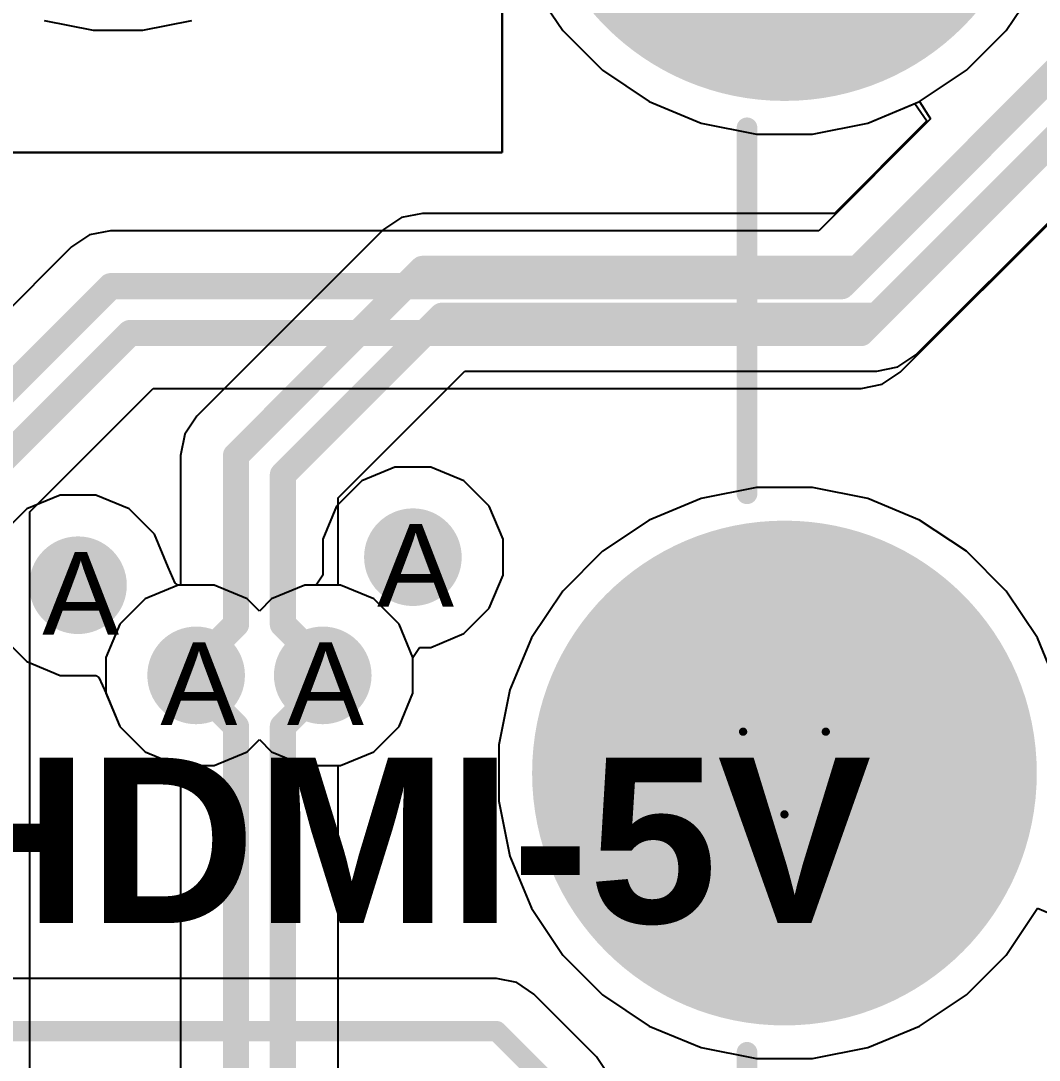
# Model space of a CAD drawing. Header units: inches. Extents: x 0 to 208, y 0 to 213.
# Drawn here: x 2.5379 to 2.7843, y 3.6819 to 3.9333 of the extents above; entities that cross this region are included whole.
import ezdxf

# ---------------------------------------------------------------- set-up
doc = ezdxf.new("R2010")
doc.units = ezdxf.units.IN
doc.header["$MEASUREMENT"] = 0
for name, color, linetype in [('Bottom Layer', 5, 'Continuous'), ('Bottom Solder', 6, 'Continuous'), ('Drill Drawing', 1, 'Continuous'), ('L2_GND1', 16, 'Continuous'), ('L3_SIG1', 76, 'Continuous'), ('L4_PWR', 90, 'Continuous'), ('L5_GND2', 156, 'Continuous'), ('L6_SIG2', 130, 'Continuous'), ('L7_GND3', 216, 'Continuous'), ('Multi-Layer', 9, 'Continuous'), ('Pad Holes', 156, 'Continuous'), ('Top Layer', 1, 'Continuous'), ('Top Overlay', 2, 'Continuous'), ('Top Solder', 216, 'Continuous'), ('Via Holes', 16, 'Continuous')]:
    doc.layers.add(name, color=color, linetype=linetype)
doc.styles.add('Arial', font='', dxfattribs={"height": 0.2})
doc.styles.add('Arial_Bold', font='', dxfattribs={"height": 0.2})
doc.styles.get('Arial').set_extended_font_data('Arial')
doc.styles.get('Arial_Bold').set_extended_font_data('Arial', bold=True)

# ---------------------------------------------------------------- blocks, each defined once
blk = doc.blocks.new('UEA1112C_8HS6_4F_527')
at = {"layer": 'Bottom Layer'}
h = blk.add_hatch(color=5, dxfattribs=at)
edge = h.paths.add_edge_path()
edge.add_arc((0.25866, 0.09173), 0.05906, 0, 360)
h = blk.add_hatch(color=5, dxfattribs=at)
edge = h.paths.add_edge_path()
edge.add_arc((0.25866, -0.13189), 0.05906, 0, 360)
at = {"layer": 'Bottom Solder'}
h = blk.add_hatch(color=6, dxfattribs=at)
edge = h.paths.add_edge_path()
edge.add_arc((0.25866, 0.09173), 0.06105, 0, 360)
h = blk.add_hatch(color=6, dxfattribs=at)
edge = h.paths.add_edge_path()
edge.add_arc((0.25866, -0.13189), 0.06105, 0, 360)
at = {"layer": 'L2_GND1'}
h = blk.add_hatch(color=16, dxfattribs=at)
edge = h.paths.add_edge_path()
edge.add_arc((0.25866, 0.09173), 0.05906, 0, 360)
h = blk.add_hatch(color=16, dxfattribs=at)
edge = h.paths.add_edge_path()
edge.add_arc((0.25866, -0.13189), 0.05906, 0, 360)
at = {"layer": 'L3_SIG1'}
h = blk.add_hatch(color=76, dxfattribs=at)
edge = h.paths.add_edge_path()
edge.add_arc((0.25866, 0.09173), 0.05906, 0, 360)
h = blk.add_hatch(color=76, dxfattribs=at)
edge = h.paths.add_edge_path()
edge.add_arc((0.25866, -0.13189), 0.05906, 0, 360)
at = {"layer": 'L4_PWR'}
h = blk.add_hatch(color=90, dxfattribs=at)
edge = h.paths.add_edge_path()
edge.add_arc((0.25866, 0.09173), 0.05906, 0, 360)
h = blk.add_hatch(color=90, dxfattribs=at)
edge = h.paths.add_edge_path()
edge.add_arc((0.25866, -0.13189), 0.05906, 0, 360)
at = {"layer": 'L5_GND2'}
h = blk.add_hatch(color=156, dxfattribs=at)
edge = h.paths.add_edge_path()
edge.add_arc((0.25866, 0.09173), 0.05906, 0, 360)
h = blk.add_hatch(color=156, dxfattribs=at)
edge = h.paths.add_edge_path()
edge.add_arc((0.25866, -0.13189), 0.05906, 0, 360)
at = {"layer": 'L6_SIG2'}
h = blk.add_hatch(color=130, dxfattribs=at)
edge = h.paths.add_edge_path()
edge.add_arc((0.25866, 0.09173), 0.05906, 0, 360)
h = blk.add_hatch(color=130, dxfattribs=at)
edge = h.paths.add_edge_path()
edge.add_arc((0.25866, -0.13189), 0.05906, 0, 360)
at = {"layer": 'L7_GND3'}
h = blk.add_hatch(color=216, dxfattribs=at)
edge = h.paths.add_edge_path()
edge.add_arc((0.25866, 0.09173), 0.05906, 0, 360)
h = blk.add_hatch(color=216, dxfattribs=at)
edge = h.paths.add_edge_path()
edge.add_arc((0.25866, -0.13189), 0.05906, 0, 360)
at = {"layer": 'Multi-Layer'}
h = blk.add_hatch(color=9, dxfattribs=at)
edge = h.paths.add_edge_path()
edge.add_arc((0.25866, 0.09173), 0.05906, 0, 360)
h = blk.add_hatch(color=9, dxfattribs=at)
edge = h.paths.add_edge_path()
edge.add_arc((0.25866, -0.13189), 0.05906, 0, 360)
at = {"layer": 'Pad Holes'}
h = blk.add_hatch(color=7, dxfattribs=at)
edge = h.paths.add_edge_path()
edge.add_arc((0.25866, 0.09173), 0.04528, 0, 360)
h = blk.add_hatch(color=7, dxfattribs=at)
edge = h.paths.add_edge_path()
edge.add_arc((0.25866, -0.13189), 0.04528, 0, 360)
at = {"layer": 'Top Layer'}
h = blk.add_hatch(color=1, dxfattribs=at)
edge = h.paths.add_edge_path()
edge.add_arc((0.25866, 0.09173), 0.05906, 0, 360)
h = blk.add_hatch(color=1, dxfattribs=at)
edge = h.paths.add_edge_path()
edge.add_arc((0.25866, -0.13189), 0.05906, 0, 360)
at = {"layer": 'Top Solder'}
h = blk.add_hatch(color=216, dxfattribs=at)
edge = h.paths.add_edge_path()
edge.add_arc((0.25866, 0.09173), 0.06105, 0, 360)
h = blk.add_hatch(color=216, dxfattribs=at)
edge = h.paths.add_edge_path()
edge.add_arc((0.25866, -0.13189), 0.06105, 0, 360)
at = {"layer": 'Top Overlay'}
for points in [[(0.26772, 0.17756, 0.005, 0.005, 0), (0.26772, 0.15928, 0.005, 0.005, 0)], [(0.26772, 0.02418, 0.005, 0.005, 0), (0.26772, -0.06434, 0.005, 0.005, 0)]]:
    blk.add_lwpolyline(points, format="xyseb", dxfattribs=at)
for points in [[(0.26647, 0.15928, 0.0025, 0.0025, 1), (0.26897, 0.15928, 0.0025, 0.0025, 1)], [(0.26647, 0.02418, 0.0025, 0.0025, 1), (0.26897, 0.02418, 0.0025, 0.0025, 1)], [(0.26647, -0.06434, 0.0025, 0.0025, 1), (0.26897, -0.06434, 0.0025, 0.0025, 1)]]:
    blk.add_lwpolyline(points, format="xyseb", close=True, dxfattribs=at)

msp = doc.modelspace()

# ---------------------------------------------------------------- hatches: boundary and pattern name
at = {"layer": 'Bottom Layer'}
h = msp.add_hatch(color=5, dxfattribs=at)
edge = h.paths.add_edge_path()
edge.add_arc((2.63279, 3.80359), 0.01181, 0, 360)
h = msp.add_hatch(color=5, dxfattribs=at)
edge = h.paths.add_edge_path()
edge.add_arc((2.55177, 3.79681), 0.01181, 0, 360)
h = msp.add_hatch(color=5, dxfattribs=at)
edge = h.paths.add_edge_path()
edge.add_arc((2.58035, 3.775), 0.01181, 0, 360)
h = msp.add_hatch(color=5, dxfattribs=at)
edge = h.paths.add_edge_path()
edge.add_arc((2.61098, 3.775), 0.01181, 0, 360)
at = {"layer": 'L2_GND1'}
h = msp.add_hatch(color=16, dxfattribs=at)
edge = h.paths.add_edge_path()
edge.add_arc((2.63279, 3.80359), 0.01181, 0, 360)
h = msp.add_hatch(color=16, dxfattribs=at)
edge = h.paths.add_edge_path()
edge.add_arc((2.55177, 3.79681), 0.01181, 0, 360)
h = msp.add_hatch(color=16, dxfattribs=at)
edge = h.paths.add_edge_path()
edge.add_arc((2.58035, 3.775), 0.01181, 0, 360)
h = msp.add_hatch(color=16, dxfattribs=at)
edge = h.paths.add_edge_path()
edge.add_arc((2.61098, 3.775), 0.01181, 0, 360)
at = {"layer": 'L3_SIG1'}
h = msp.add_hatch(color=76, dxfattribs=at)
edge = h.paths.add_edge_path()
edge.add_arc((2.63279, 3.80359), 0.01181, 0, 360)
h = msp.add_hatch(color=76, dxfattribs=at)
edge = h.paths.add_edge_path()
edge.add_arc((2.55177, 3.79681), 0.01181, 0, 360)
h = msp.add_hatch(color=76, dxfattribs=at)
edge = h.paths.add_edge_path()
edge.add_arc((2.58035, 3.775), 0.01181, 0, 360)
h = msp.add_hatch(color=76, dxfattribs=at)
edge = h.paths.add_edge_path()
edge.add_arc((2.61098, 3.775), 0.01181, 0, 360)
at = {"layer": 'L4_PWR'}
h = msp.add_hatch(color=90, dxfattribs=at)
edge = h.paths.add_edge_path()
edge.add_arc((2.63279, 3.80359), 0.01181, 0, 360)
h = msp.add_hatch(color=90, dxfattribs=at)
edge = h.paths.add_edge_path()
edge.add_arc((2.55177, 3.79681), 0.01181, 0, 360)
h = msp.add_hatch(color=90, dxfattribs=at)
edge = h.paths.add_edge_path()
edge.add_arc((2.58035, 3.775), 0.01181, 0, 360)
h = msp.add_hatch(color=90, dxfattribs=at)
edge = h.paths.add_edge_path()
edge.add_arc((2.61098, 3.775), 0.01181, 0, 360)
at = {"layer": 'L5_GND2'}
h = msp.add_hatch(color=156, dxfattribs=at)
edge = h.paths.add_edge_path()
edge.add_arc((2.63279, 3.80359), 0.01181, 0, 360)
h = msp.add_hatch(color=156, dxfattribs=at)
edge = h.paths.add_edge_path()
edge.add_arc((2.55177, 3.79681), 0.01181, 0, 360)
h = msp.add_hatch(color=156, dxfattribs=at)
edge = h.paths.add_edge_path()
edge.add_arc((2.58035, 3.775), 0.01181, 0, 360)
h = msp.add_hatch(color=156, dxfattribs=at)
edge = h.paths.add_edge_path()
edge.add_arc((2.61098, 3.775), 0.01181, 0, 360)
at = {"layer": 'L6_SIG2'}
h = msp.add_hatch(color=130, dxfattribs=at)
edge = h.paths.add_edge_path()
edge.add_arc((2.63279, 3.80359), 0.01181, 0, 360)
h = msp.add_hatch(color=130, dxfattribs=at)
edge = h.paths.add_edge_path()
edge.add_arc((2.55177, 3.79681), 0.01181, 0, 360)
h = msp.add_hatch(color=130, dxfattribs=at)
edge = h.paths.add_edge_path()
edge.add_arc((2.58035, 3.775), 0.01181, 0, 360)
h = msp.add_hatch(color=130, dxfattribs=at)
edge = h.paths.add_edge_path()
edge.add_arc((2.61098, 3.775), 0.01181, 0, 360)
at = {"layer": 'L7_GND3'}
h = msp.add_hatch(color=216, dxfattribs=at)
edge = h.paths.add_edge_path()
edge.add_arc((2.63279, 3.80359), 0.01181, 0, 360)
h = msp.add_hatch(color=216, dxfattribs=at)
edge = h.paths.add_edge_path()
edge.add_arc((2.55177, 3.79681), 0.01181, 0, 360)
h = msp.add_hatch(color=216, dxfattribs=at)
edge = h.paths.add_edge_path()
edge.add_arc((2.58035, 3.775), 0.01181, 0, 360)
h = msp.add_hatch(color=216, dxfattribs=at)
edge = h.paths.add_edge_path()
edge.add_arc((2.61098, 3.775), 0.01181, 0, 360)
at = {"layer": 'Top Layer'}
h = msp.add_hatch(color=1, dxfattribs=at)
edge = h.paths.add_edge_path()
edge.add_arc((2.63279, 3.80359), 0.01181, 0, 360)
h = msp.add_hatch(color=1, dxfattribs=at)
edge = h.paths.add_edge_path()
edge.add_arc((2.55177, 3.79681), 0.01181, 0, 360)
h = msp.add_hatch(color=1, dxfattribs=at)
edge = h.paths.add_edge_path()
edge.add_arc((2.58035, 3.775), 0.01181, 0, 360)
h = msp.add_hatch(color=1, dxfattribs=at)
edge = h.paths.add_edge_path()
edge.add_arc((2.61098, 3.775), 0.01181, 0, 360)
at = {"layer": 'Via Holes'}
h = msp.add_hatch(color=7, dxfattribs=at)
edge = h.paths.add_edge_path()
edge.add_arc((2.63279, 3.80359), 0.00591, 0, 360)
h = msp.add_hatch(color=7, dxfattribs=at)
edge = h.paths.add_edge_path()
edge.add_arc((2.55177, 3.79681), 0.00591, 0, 360)
h = msp.add_hatch(color=7, dxfattribs=at)
edge = h.paths.add_edge_path()
edge.add_arc((2.58035, 3.775), 0.00591, 0, 360)
h = msp.add_hatch(color=7, dxfattribs=at)
edge = h.paths.add_edge_path()
edge.add_arc((2.61098, 3.775), 0.00591, 0, 360)

# ---------------------------------------------------------------- linework, layer by layer
at = {"layer": 'Bottom Layer'}
for p, q in [((2.65435, 4.33071), (2.65435, 3.90147)), ((2.65435, 3.90147), (2.65435, 3.94645)), ((2.66148, 3.94229), (2.66904, 3.93098)), ((2.66904, 3.93098), (2.67866, 3.92136)), ((2.7507, 3.84832), (2.82949, 3.92711)), ((2.67866, 3.92136), (2.68997, 3.9138)), ((2.68997, 3.9138), (2.70254, 3.9086)), ((2.74282, 3.9086), (2.75539, 3.9138)), ((2.75539, 3.9138), (2.75801, 3.90962)), ((2.75801, 3.90962), (2.73096, 3.88256)), ((2.70254, 3.9086), (2.71588, 3.90595)), ((2.72948, 3.90595), (2.74282, 3.9086)), ((2.71588, 3.90595), (2.72948, 3.90595)), ((2.65435, 3.90147), (1.909, 3.90147)), ((2.38346, 3.90147), (2.65435, 3.90147)), ((2.55967, 3.88256), (2.55454, 3.88154)), ((2.55967, 3.88256), (2.55967, 3.88256)), ((2.73096, 3.88256), (2.55967, 3.88256)), ((2.55454, 3.88154), (2.55018, 3.87863)), ((2.55018, 3.87863), (2.50587, 3.83433)), ((2.74635, 3.84541), (2.7507, 3.84832)), ((2.54012, 3.81458), (2.56993, 3.84439)), ((2.56993, 3.84439), (2.74121, 3.84439)), ((2.74121, 3.84439), (2.74635, 3.84541)), ((2.74121, 3.84439), (2.74121, 3.84439)), ((2.71588, 3.82043), (2.70254, 3.81778)), ((2.72948, 3.82043), (2.71588, 3.82043)), ((2.74282, 3.81778), (2.72948, 3.82043)), ((2.70254, 3.81778), (2.68997, 3.81257)), ((2.75539, 3.81257), (2.74282, 3.81778)), ((2.54012, 3.5953), (2.54012, 3.81458)), ((2.68997, 3.81257), (2.67866, 3.80502)), ((2.7667, 3.80502), (2.75539, 3.81257)), ((2.67866, 3.80502), (2.66904, 3.7954)), ((2.77632, 3.7954), (2.7667, 3.80502)), ((2.57602, 3.79681), (2.568, 3.79349)), ((2.58469, 3.79681), (2.57602, 3.79681)), ((2.59271, 3.79349), (2.58469, 3.79681)), ((2.60664, 3.79681), (2.59862, 3.79349)), ((2.61531, 3.79681), (2.60664, 3.79681)), ((2.62333, 3.79349), (2.61531, 3.79681)), ((2.66904, 3.7954), (2.66148, 3.78409)), ((2.78387, 3.78409), (2.77632, 3.7954)), ((2.568, 3.79349), (2.56186, 3.78735)), ((2.59566, 3.79053), (2.59271, 3.79349)), ((2.59862, 3.79349), (2.59566, 3.79053)), ((2.62947, 3.78735), (2.62333, 3.79349)), ((2.56186, 3.78735), (2.55854, 3.77934)), ((2.63279, 3.77934), (2.62947, 3.78735)), ((2.66148, 3.78409), (2.65628, 3.77152)), ((2.78908, 3.77152), (2.78387, 3.78409)), ((2.55854, 3.77934), (2.55854, 3.77066)), ((2.63279, 3.77066), (2.63279, 3.77934)), ((2.65628, 3.77152), (2.65362, 3.75818)), ((2.55854, 3.77066), (2.56186, 3.76265)), ((2.62947, 3.76265), (2.63279, 3.77066)), ((2.56186, 3.76265), (2.568, 3.75651)), ((2.62333, 3.75651), (2.62947, 3.76265)), ((2.568, 3.75651), (2.57602, 3.75319)), ((2.61531, 3.75319), (2.62333, 3.75651)), ((2.65362, 3.75818), (2.65362, 3.74458)), ((2.57602, 3.75319), (2.57658, 3.75319)), ((2.57658, 3.75319), (2.57658, 3.59833)), ((2.61475, 3.29521), (2.61475, 3.75319)), ((2.61475, 3.75319), (2.61531, 3.75319)), ((2.65362, 3.74458), (2.65628, 3.73124)), ((2.65628, 3.73124), (2.66148, 3.71867)), ((2.66148, 3.71867), (2.66904, 3.70736)), ((2.77632, 3.70736), (2.78387, 3.71867)), ((2.78387, 3.71867), (2.7885, 3.71678)), ((2.66904, 3.70736), (2.67866, 3.69774)), ((2.7667, 3.69774), (2.77632, 3.70736)), ((2.67866, 3.69774), (2.68997, 3.69018)), ((2.75539, 3.69018), (2.7667, 3.69774)), ((2.68997, 3.69018), (2.70254, 3.68498)), ((2.74282, 3.68498), (2.75539, 3.69018)), ((2.70254, 3.68498), (2.71588, 3.68232)), ((2.72948, 3.68232), (2.74282, 3.68498)), ((2.71588, 3.68232), (2.72948, 3.68232))]:
    msp.add_line(p, q, dxfattribs=at)
for points in [[(2.73652, 3.86914, 0.00633, 0.00633, 0), (2.80867, 3.94129, 0.00633, 0.00633, 0)], [(2.74121, 3.85781, 0.00633, 0.00633, 0), (2.82, 3.9366, 0.00633, 0.00633, 0)], [(2.51537, 3.82483, 0.00633, 0.00633, 0), (2.55967, 3.86914, 0.00633, 0.00633, 0)], [(2.55967, 3.86914, 0.00633, 0.00633, 0), (2.73652, 3.86914, 0.00633, 0.00633, 0)], [(2.5267, 3.82014, 0.00633, 0.00633, 0), (2.56437, 3.85781, 0.00633, 0.00633, 0)], [(2.56437, 3.85781, 0.00633, 0.00633, 0), (2.74121, 3.85781, 0.00633, 0.00633, 0)], [(2.58035, 3.77229, 0.00633, 0.00633, 0), (2.58035, 3.775, 0.00633, 0.00633, 0)], [(2.61098, 3.77229, 0.00633, 0.00633, 0), (2.61098, 3.775, 0.00633, 0.00633, 0)], [(2.58035, 3.77229, 0.00633, 0.00633, 0), (2.59, 3.76265, 0.00633, 0.00633, 0)], [(2.60133, 3.76265, 0.00633, 0.00633, 0), (2.61098, 3.77229, 0.00633, 0.00633, 0)], [(2.59, 3.2226, 0.00633, 0.00633, 0), (2.59, 3.76265, 0.00633, 0.00633, 0)], [(2.60133, 3.21791, 0.00633, 0.00633, 0), (2.60133, 3.76265, 0.00633, 0.00633, 0)]]:
    msp.add_lwpolyline(points, format="xyseb", dxfattribs=at)
for points in [[(2.55809, 3.86914, 0.00316, 0.00316, 1), (2.56126, 3.86914, 0.00316, 0.00316, 1)], [(2.55809, 3.86914, 0.00316, 0.00316, 1), (2.56126, 3.86914, 0.00316, 0.00316, 1)], [(2.73494, 3.86914, 0.00316, 0.00316, 1), (2.7381, 3.86914, 0.00316, 0.00316, 1)], [(2.73494, 3.86914, 0.00316, 0.00316, 1), (2.7381, 3.86914, 0.00316, 0.00316, 1)], [(2.56278, 3.85781, 0.00316, 0.00316, 1), (2.56595, 3.85781, 0.00316, 0.00316, 1)], [(2.56278, 3.85781, 0.00316, 0.00316, 1), (2.56595, 3.85781, 0.00316, 0.00316, 1)], [(2.73963, 3.85781, 0.00316, 0.00316, 1), (2.74279, 3.85781, 0.00316, 0.00316, 1)], [(2.73963, 3.85781, 0.00316, 0.00316, 1), (2.74279, 3.85781, 0.00316, 0.00316, 1)], [(2.57877, 3.775, 0.00316, 0.00316, 1), (2.58194, 3.775, 0.00316, 0.00316, 1)], [(2.60939, 3.775, 0.00316, 0.00316, 1), (2.61256, 3.775, 0.00316, 0.00316, 1)], [(2.57877, 3.77229, 0.00316, 0.00316, 1), (2.58194, 3.77229, 0.00316, 0.00316, 1)], [(2.57877, 3.77229, 0.00316, 0.00316, 1), (2.58194, 3.77229, 0.00316, 0.00316, 1)], [(2.60939, 3.77229, 0.00316, 0.00316, 1), (2.61256, 3.77229, 0.00316, 0.00316, 1)], [(2.60939, 3.77229, 0.00316, 0.00316, 1), (2.61256, 3.77229, 0.00316, 0.00316, 1)], [(2.58842, 3.76265, 0.00316, 0.00316, 1), (2.59158, 3.76265, 0.00316, 0.00316, 1)], [(2.58842, 3.76265, 0.00316, 0.00316, 1), (2.59158, 3.76265, 0.00316, 0.00316, 1)], [(2.59975, 3.76265, 0.00316, 0.00316, 1), (2.60291, 3.76265, 0.00316, 0.00316, 1)], [(2.59975, 3.76265, 0.00316, 0.00316, 1), (2.60291, 3.76265, 0.00316, 0.00316, 1)]]:
    msp.add_lwpolyline(points, format="xyseb", close=True, dxfattribs=at)
at = {"layer": 'Drill Drawing'}
for points in [[(2.71268, 3.76138, 0.002, 0.002, 0), (2.73268, 3.76138, 0.002, 0.002, 0)], [(2.71268, 3.76138, 0.002, 0.002, 0), (2.72268, 3.74138, 0.002, 0.002, 0)], [(2.72268, 3.74138, 0.002, 0.002, 0), (2.73268, 3.76138, 0.002, 0.002, 0)]]:
    msp.add_lwpolyline(points, format="xyseb", dxfattribs=at)
for points in [[(2.71218, 3.76138, 0.001, 0.001, 1), (2.71318, 3.76138, 0.001, 0.001, 1)], [(2.71218, 3.76138, 0.001, 0.001, 1), (2.71318, 3.76138, 0.001, 0.001, 1)], [(2.73218, 3.76138, 0.001, 0.001, 1), (2.73318, 3.76138, 0.001, 0.001, 1)], [(2.73218, 3.76138, 0.001, 0.001, 1), (2.73318, 3.76138, 0.001, 0.001, 1)], [(2.72218, 3.74138, 0.001, 0.001, 1), (2.72318, 3.74138, 0.001, 0.001, 1)], [(2.72218, 3.74138, 0.001, 0.001, 1), (2.72318, 3.74138, 0.001, 0.001, 1)]]:
    msp.add_lwpolyline(points, format="xyseb", close=True, dxfattribs=at)
at = {"layer": 'L2_GND1'}
for p, q in [((2.62845, 3.8254), (2.62043, 3.82208)), ((2.63713, 3.8254), (2.62845, 3.8254)), ((2.64514, 3.82208), (2.63713, 3.8254)), ((2.62043, 3.82208), (2.6143, 3.81594)), ((2.65128, 3.81594), (2.64514, 3.82208)), ((2.54743, 3.81862), (2.53941, 3.8153)), ((2.55611, 3.81862), (2.54743, 3.81862)), ((2.56412, 3.8153), (2.55611, 3.81862)), ((2.53941, 3.8153), (2.53328, 3.80917)), ((2.57026, 3.80917), (2.56412, 3.8153)), ((2.6143, 3.81594), (2.61098, 3.80793)), ((2.6546, 3.80793), (2.65128, 3.81594)), ((2.57356, 3.8012), (2.57026, 3.80917)), ((2.61098, 3.80793), (2.61098, 3.79925)), ((2.6546, 3.79925), (2.6546, 3.80793)), ((2.57531, 3.79728), (2.57356, 3.8012)), ((2.61098, 3.79925), (2.60935, 3.79681)), ((2.65128, 3.79123), (2.6546, 3.79925)), ((2.57602, 3.79681), (2.57531, 3.79728)), ((2.58469, 3.79681), (2.57602, 3.79681)), ((2.59271, 3.79349), (2.58469, 3.79681)), ((2.60664, 3.79681), (2.59862, 3.79349)), ((2.60935, 3.79681), (2.60664, 3.79681)), ((2.59566, 3.79053), (2.59271, 3.79349)), ((2.59862, 3.79349), (2.59566, 3.79053)), ((2.64514, 3.7851), (2.65128, 3.79123)), ((2.53328, 3.78446), (2.53941, 3.77832)), ((2.63713, 3.78178), (2.64514, 3.7851)), ((2.63279, 3.77934), (2.63442, 3.78178)), ((2.63442, 3.78178), (2.63713, 3.78178)), ((2.63279, 3.77066), (2.63279, 3.77934)), ((2.53941, 3.77832), (2.54743, 3.775)), ((2.54743, 3.775), (2.55611, 3.775)), ((2.55611, 3.775), (2.55681, 3.77453)), ((2.55681, 3.77453), (2.55857, 3.77061)), ((2.55857, 3.77061), (2.56186, 3.76265)), ((2.62947, 3.76265), (2.63279, 3.77066)), ((2.56186, 3.76265), (2.568, 3.75651)), ((2.62333, 3.75651), (2.62947, 3.76265)), ((2.59271, 3.75651), (2.59566, 3.75947)), ((2.59566, 3.75947), (2.59862, 3.75651)), ((2.568, 3.75651), (2.57602, 3.75319)), ((2.58469, 3.75319), (2.59271, 3.75651)), ((2.59862, 3.75651), (2.60664, 3.75319)), ((2.61531, 3.75319), (2.62333, 3.75651)), ((2.57602, 3.75319), (2.58469, 3.75319)), ((2.60664, 3.75319), (2.61531, 3.75319))]:
    msp.add_line(p, q, dxfattribs=at)
at = {"layer": 'L3_SIG1'}
for p, q in [((2.66148, 3.94229), (2.66904, 3.93098)), ((2.77632, 3.93098), (2.78387, 3.94229)), ((2.54359, 3.93343), (2.55541, 3.93108)), ((2.56746, 3.93108), (2.57928, 3.93343)), ((2.55541, 3.93108), (2.56746, 3.93108)), ((2.66904, 3.93098), (2.67866, 3.92136)), ((2.7667, 3.92136), (2.77632, 3.93098)), ((2.67866, 3.92136), (2.68997, 3.9138)), ((2.75539, 3.9138), (2.7667, 3.92136)), ((2.68997, 3.9138), (2.70254, 3.9086)), ((2.74282, 3.9086), (2.75539, 3.9138)), ((2.70254, 3.9086), (2.71588, 3.90595)), ((2.72948, 3.90595), (2.74282, 3.9086)), ((2.71588, 3.90595), (2.72948, 3.90595)), ((2.71588, 3.82043), (2.70254, 3.81778)), ((2.72948, 3.82043), (2.71588, 3.82043)), ((2.74282, 3.81778), (2.72948, 3.82043)), ((2.70254, 3.81778), (2.68997, 3.81257)), ((2.75539, 3.81257), (2.74282, 3.81778)), ((2.68997, 3.81257), (2.67866, 3.80502)), ((2.7667, 3.80502), (2.75539, 3.81257)), ((2.67866, 3.80502), (2.66904, 3.7954)), ((2.77632, 3.7954), (2.7667, 3.80502)), ((2.57602, 3.79681), (2.568, 3.79349)), ((2.58469, 3.79681), (2.57602, 3.79681)), ((2.59271, 3.79349), (2.58469, 3.79681)), ((2.60664, 3.79681), (2.59862, 3.79349)), ((2.61531, 3.79681), (2.60664, 3.79681)), ((2.62333, 3.79349), (2.61531, 3.79681)), ((2.66904, 3.7954), (2.66148, 3.78409)), ((2.78387, 3.78409), (2.77632, 3.7954)), ((2.568, 3.79349), (2.56186, 3.78735)), ((2.59566, 3.79053), (2.59271, 3.79349)), ((2.59862, 3.79349), (2.59566, 3.79053)), ((2.62947, 3.78735), (2.62333, 3.79349)), ((2.56186, 3.78735), (2.55854, 3.77934)), ((2.63279, 3.77934), (2.62947, 3.78735)), ((2.66148, 3.78409), (2.65628, 3.77152)), ((2.78908, 3.77152), (2.78387, 3.78409)), ((2.55854, 3.77934), (2.55854, 3.77066)), ((2.63279, 3.77066), (2.63279, 3.77934)), ((2.65628, 3.77152), (2.65362, 3.75818)), ((2.55854, 3.77066), (2.56186, 3.76265)), ((2.62947, 3.76265), (2.63279, 3.77066)), ((2.56186, 3.76265), (2.568, 3.75651)), ((2.62333, 3.75651), (2.62947, 3.76265)), ((2.59271, 3.75651), (2.59566, 3.75947)), ((2.59566, 3.75947), (2.59862, 3.75651)), ((2.568, 3.75651), (2.57602, 3.75319)), ((2.58469, 3.75319), (2.59271, 3.75651)), ((2.59862, 3.75651), (2.60664, 3.75319)), ((2.61531, 3.75319), (2.62333, 3.75651)), ((2.65362, 3.75818), (2.65362, 3.74458)), ((2.57602, 3.75319), (2.58469, 3.75319)), ((2.60664, 3.75319), (2.61531, 3.75319)), ((2.65362, 3.74458), (2.65628, 3.73124)), ((2.65628, 3.73124), (2.66148, 3.71867)), ((2.66148, 3.71867), (2.66904, 3.70736)), ((2.77632, 3.70736), (2.78387, 3.71867)), ((2.78387, 3.71867), (2.7885, 3.71678)), ((2.66904, 3.70736), (2.67866, 3.69774)), ((2.7667, 3.69774), (2.77632, 3.70736)), ((2.67866, 3.69774), (2.68997, 3.69018)), ((2.75539, 3.69018), (2.7667, 3.69774)), ((2.68997, 3.69018), (2.70254, 3.68498)), ((2.74282, 3.68498), (2.75539, 3.69018)), ((2.70254, 3.68498), (2.71588, 3.68232)), ((2.72948, 3.68232), (2.74282, 3.68498)), ((2.71588, 3.68232), (2.72948, 3.68232))]:
    msp.add_line(p, q, dxfattribs=at)
at = {"layer": 'L4_PWR'}
for p, q in [((2.66148, 3.94229), (2.66904, 3.93098)), ((2.77632, 3.93098), (2.78387, 3.94229)), ((2.54359, 3.93343), (2.55541, 3.93108)), ((2.56746, 3.93108), (2.57928, 3.93343)), ((2.55541, 3.93108), (2.56746, 3.93108)), ((2.66904, 3.93098), (2.67866, 3.92136)), ((2.7667, 3.92136), (2.77632, 3.93098)), ((2.67866, 3.92136), (2.68997, 3.9138)), ((2.75539, 3.9138), (2.7667, 3.92136)), ((2.68997, 3.9138), (2.70254, 3.9086)), ((2.74282, 3.9086), (2.75539, 3.9138)), ((2.70254, 3.9086), (2.71588, 3.90595)), ((2.72948, 3.90595), (2.74282, 3.9086)), ((2.71588, 3.90595), (2.72948, 3.90595)), ((2.62845, 3.8254), (2.62043, 3.82208)), ((2.63713, 3.8254), (2.62845, 3.8254)), ((2.64514, 3.82208), (2.63713, 3.8254)), ((2.62043, 3.82208), (2.6143, 3.81594)), ((2.65128, 3.81594), (2.64514, 3.82208)), ((2.71588, 3.82043), (2.70254, 3.81778)), ((2.72948, 3.82043), (2.71588, 3.82043)), ((2.74282, 3.81778), (2.72948, 3.82043)), ((2.54743, 3.81862), (2.53941, 3.8153)), ((2.55611, 3.81862), (2.54743, 3.81862)), ((2.56412, 3.8153), (2.55611, 3.81862)), ((2.70254, 3.81778), (2.68997, 3.81257)), ((2.75539, 3.81257), (2.74282, 3.81778)), ((2.53941, 3.8153), (2.53328, 3.80917)), ((2.57026, 3.80917), (2.56412, 3.8153)), ((2.6143, 3.81594), (2.61098, 3.80793)), ((2.6546, 3.80793), (2.65128, 3.81594)), ((2.68997, 3.81257), (2.67866, 3.80502)), ((2.7667, 3.80502), (2.75539, 3.81257)), ((2.57356, 3.8012), (2.57026, 3.80917)), ((2.61098, 3.80793), (2.61098, 3.79925)), ((2.6546, 3.79925), (2.6546, 3.80793)), ((2.67866, 3.80502), (2.66904, 3.7954)), ((2.77632, 3.7954), (2.7667, 3.80502)), ((2.57531, 3.79728), (2.57356, 3.8012)), ((2.61098, 3.79925), (2.60935, 3.79681)), ((2.65128, 3.79123), (2.6546, 3.79925)), ((2.57602, 3.79681), (2.57531, 3.79728)), ((2.58469, 3.79681), (2.57602, 3.79681)), ((2.59271, 3.79349), (2.58469, 3.79681)), ((2.60664, 3.79681), (2.59862, 3.79349)), ((2.60935, 3.79681), (2.60664, 3.79681)), ((2.66904, 3.7954), (2.66148, 3.78409)), ((2.78387, 3.78409), (2.77632, 3.7954)), ((2.59566, 3.79053), (2.59271, 3.79349)), ((2.59862, 3.79349), (2.59566, 3.79053)), ((2.64514, 3.7851), (2.65128, 3.79123)), ((2.53328, 3.78446), (2.53941, 3.77832)), ((2.63713, 3.78178), (2.64514, 3.7851)), ((2.66148, 3.78409), (2.65628, 3.77152)), ((2.78908, 3.77152), (2.78387, 3.78409)), ((2.63279, 3.77934), (2.63442, 3.78178)), ((2.63442, 3.78178), (2.63713, 3.78178)), ((2.63279, 3.77066), (2.63279, 3.77934)), ((2.53941, 3.77832), (2.54743, 3.775)), ((2.54743, 3.775), (2.55611, 3.775)), ((2.55611, 3.775), (2.55681, 3.77453)), ((2.55681, 3.77453), (2.55857, 3.77061)), ((2.65628, 3.77152), (2.65362, 3.75818)), ((2.55857, 3.77061), (2.56186, 3.76265)), ((2.62947, 3.76265), (2.63279, 3.77066)), ((2.56186, 3.76265), (2.568, 3.75651)), ((2.62333, 3.75651), (2.62947, 3.76265)), ((2.59271, 3.75651), (2.59566, 3.75947)), ((2.59566, 3.75947), (2.59862, 3.75651)), ((2.568, 3.75651), (2.57602, 3.75319)), ((2.58469, 3.75319), (2.59271, 3.75651)), ((2.59862, 3.75651), (2.60664, 3.75319)), ((2.61531, 3.75319), (2.62333, 3.75651)), ((2.65362, 3.75818), (2.65362, 3.74458)), ((2.57602, 3.75319), (2.58469, 3.75319)), ((2.60664, 3.75319), (2.61531, 3.75319)), ((2.65362, 3.74458), (2.65628, 3.73124)), ((2.65628, 3.73124), (2.66148, 3.71867)), ((2.66148, 3.71867), (2.66904, 3.70736)), ((2.77632, 3.70736), (2.78387, 3.71867)), ((2.78387, 3.71867), (2.7885, 3.71678)), ((2.66904, 3.70736), (2.67866, 3.69774)), ((2.7667, 3.69774), (2.77632, 3.70736)), ((2.67866, 3.69774), (2.68997, 3.69018)), ((2.75539, 3.69018), (2.7667, 3.69774)), ((2.68997, 3.69018), (2.70254, 3.68498)), ((2.74282, 3.68498), (2.75539, 3.69018)), ((2.70254, 3.68498), (2.71588, 3.68232)), ((2.72948, 3.68232), (2.74282, 3.68498)), ((2.71588, 3.68232), (2.72948, 3.68232))]:
    msp.add_line(p, q, dxfattribs=at)
at = {"layer": 'L5_GND2'}
for p, q in [((2.66148, 3.94229), (2.66904, 3.93098)), ((2.77632, 3.93098), (2.78387, 3.94229)), ((2.54359, 3.93343), (2.55541, 3.93108)), ((2.56746, 3.93108), (2.57928, 3.93343)), ((2.55541, 3.93108), (2.56746, 3.93108)), ((2.66904, 3.93098), (2.67866, 3.92136)), ((2.7667, 3.92136), (2.77632, 3.93098)), ((2.67866, 3.92136), (2.68997, 3.9138)), ((2.75539, 3.9138), (2.7667, 3.92136)), ((2.68997, 3.9138), (2.70254, 3.9086)), ((2.74282, 3.9086), (2.75539, 3.9138)), ((2.70254, 3.9086), (2.71588, 3.90595)), ((2.72948, 3.90595), (2.74282, 3.9086)), ((2.71588, 3.90595), (2.72948, 3.90595)), ((2.71588, 3.82043), (2.70254, 3.81778)), ((2.72948, 3.82043), (2.71588, 3.82043)), ((2.74282, 3.81778), (2.72948, 3.82043)), ((2.70254, 3.81778), (2.68997, 3.81257)), ((2.75539, 3.81257), (2.74282, 3.81778)), ((2.68997, 3.81257), (2.67866, 3.80502)), ((2.7667, 3.80502), (2.75539, 3.81257)), ((2.67866, 3.80502), (2.66904, 3.7954)), ((2.77632, 3.7954), (2.7667, 3.80502)), ((2.57602, 3.79681), (2.568, 3.79349)), ((2.58469, 3.79681), (2.57602, 3.79681)), ((2.59271, 3.79349), (2.58469, 3.79681)), ((2.60664, 3.79681), (2.59862, 3.79349)), ((2.61531, 3.79681), (2.60664, 3.79681)), ((2.62333, 3.79349), (2.61531, 3.79681)), ((2.66904, 3.7954), (2.66148, 3.78409)), ((2.78387, 3.78409), (2.77632, 3.7954)), ((2.568, 3.79349), (2.56186, 3.78735)), ((2.59566, 3.79053), (2.59271, 3.79349)), ((2.59862, 3.79349), (2.59566, 3.79053)), ((2.62947, 3.78735), (2.62333, 3.79349)), ((2.56186, 3.78735), (2.55854, 3.77934)), ((2.63279, 3.77934), (2.62947, 3.78735)), ((2.66148, 3.78409), (2.65628, 3.77152)), ((2.78908, 3.77152), (2.78387, 3.78409)), ((2.55854, 3.77934), (2.55854, 3.77066)), ((2.63279, 3.77066), (2.63279, 3.77934)), ((2.65628, 3.77152), (2.65362, 3.75818)), ((2.55854, 3.77066), (2.56186, 3.76265)), ((2.62947, 3.76265), (2.63279, 3.77066)), ((2.56186, 3.76265), (2.568, 3.75651)), ((2.62333, 3.75651), (2.62947, 3.76265)), ((2.59271, 3.75651), (2.59566, 3.75947)), ((2.59566, 3.75947), (2.59862, 3.75651)), ((2.568, 3.75651), (2.57602, 3.75319)), ((2.58469, 3.75319), (2.59271, 3.75651)), ((2.59862, 3.75651), (2.60664, 3.75319)), ((2.61531, 3.75319), (2.62333, 3.75651)), ((2.65362, 3.75818), (2.65362, 3.74458)), ((2.57602, 3.75319), (2.58469, 3.75319)), ((2.60664, 3.75319), (2.61531, 3.75319)), ((2.65362, 3.74458), (2.65628, 3.73124)), ((2.65628, 3.73124), (2.66148, 3.71867)), ((2.66148, 3.71867), (2.66904, 3.70736)), ((2.77632, 3.70736), (2.78387, 3.71867)), ((2.78387, 3.71867), (2.7885, 3.71678)), ((2.66904, 3.70736), (2.67866, 3.69774)), ((2.7667, 3.69774), (2.77632, 3.70736)), ((2.67866, 3.69774), (2.68997, 3.69018)), ((2.75539, 3.69018), (2.7667, 3.69774)), ((2.68997, 3.69018), (2.70254, 3.68498)), ((2.74282, 3.68498), (2.75539, 3.69018)), ((2.70254, 3.68498), (2.71588, 3.68232)), ((2.72948, 3.68232), (2.74282, 3.68498)), ((2.71588, 3.68232), (2.72948, 3.68232))]:
    msp.add_line(p, q, dxfattribs=at)
at = {"layer": 'L6_SIG2'}
for p, q in [((2.66148, 3.94229), (2.66904, 3.93098)), ((2.77632, 3.93098), (2.78387, 3.94229)), ((2.54359, 3.93343), (2.55541, 3.93108)), ((2.56746, 3.93108), (2.57928, 3.93343)), ((2.55541, 3.93108), (2.56746, 3.93108)), ((2.66904, 3.93098), (2.67866, 3.92136)), ((2.7667, 3.92136), (2.77632, 3.93098)), ((2.67866, 3.92136), (2.68997, 3.9138)), ((2.75539, 3.9138), (2.7667, 3.92136)), ((2.68997, 3.9138), (2.70254, 3.9086)), ((2.74282, 3.9086), (2.75539, 3.9138)), ((2.70254, 3.9086), (2.71588, 3.90595)), ((2.72948, 3.90595), (2.74282, 3.9086)), ((2.71588, 3.90595), (2.72948, 3.90595)), ((2.71588, 3.82043), (2.70254, 3.81778)), ((2.72948, 3.82043), (2.71588, 3.82043)), ((2.74282, 3.81778), (2.72948, 3.82043)), ((2.70254, 3.81778), (2.68997, 3.81257)), ((2.75539, 3.81257), (2.74282, 3.81778)), ((2.68997, 3.81257), (2.67866, 3.80502)), ((2.7667, 3.80502), (2.75539, 3.81257)), ((2.67866, 3.80502), (2.66904, 3.7954)), ((2.77632, 3.7954), (2.7667, 3.80502)), ((2.57602, 3.79681), (2.568, 3.79349)), ((2.58469, 3.79681), (2.57602, 3.79681)), ((2.59271, 3.79349), (2.58469, 3.79681)), ((2.60664, 3.79681), (2.59862, 3.79349)), ((2.61531, 3.79681), (2.60664, 3.79681)), ((2.62333, 3.79349), (2.61531, 3.79681)), ((2.66904, 3.7954), (2.66148, 3.78409)), ((2.78387, 3.78409), (2.77632, 3.7954)), ((2.568, 3.79349), (2.56186, 3.78735)), ((2.59566, 3.79053), (2.59271, 3.79349)), ((2.59862, 3.79349), (2.59566, 3.79053)), ((2.62947, 3.78735), (2.62333, 3.79349)), ((2.56186, 3.78735), (2.55854, 3.77934)), ((2.63279, 3.77934), (2.62947, 3.78735)), ((2.66148, 3.78409), (2.65628, 3.77152)), ((2.78908, 3.77152), (2.78387, 3.78409)), ((2.55854, 3.77934), (2.55854, 3.77066)), ((2.63279, 3.77066), (2.63279, 3.77934)), ((2.65628, 3.77152), (2.65362, 3.75818)), ((2.55854, 3.77066), (2.56186, 3.76265)), ((2.62947, 3.76265), (2.63279, 3.77066)), ((2.56186, 3.76265), (2.568, 3.75651)), ((2.62333, 3.75651), (2.62947, 3.76265)), ((2.59271, 3.75651), (2.59566, 3.75947)), ((2.59566, 3.75947), (2.59862, 3.75651)), ((2.568, 3.75651), (2.57602, 3.75319)), ((2.58469, 3.75319), (2.59271, 3.75651)), ((2.59862, 3.75651), (2.60664, 3.75319)), ((2.61531, 3.75319), (2.62333, 3.75651)), ((2.65362, 3.75818), (2.65362, 3.74458)), ((2.57602, 3.75319), (2.58469, 3.75319)), ((2.60664, 3.75319), (2.61531, 3.75319)), ((2.65362, 3.74458), (2.65628, 3.73124)), ((2.65628, 3.73124), (2.66148, 3.71867)), ((2.66148, 3.71867), (2.66904, 3.70736)), ((2.77632, 3.70736), (2.78387, 3.71867)), ((2.78387, 3.71867), (2.7885, 3.71678)), ((2.66904, 3.70736), (2.67866, 3.69774)), ((2.7667, 3.69774), (2.77632, 3.70736)), ((2.67866, 3.69774), (2.68997, 3.69018)), ((2.75539, 3.69018), (2.7667, 3.69774)), ((2.68997, 3.69018), (2.70254, 3.68498)), ((2.74282, 3.68498), (2.75539, 3.69018)), ((2.70254, 3.68498), (2.71588, 3.68232)), ((2.72948, 3.68232), (2.74282, 3.68498)), ((2.71588, 3.68232), (2.72948, 3.68232))]:
    msp.add_line(p, q, dxfattribs=at)
at = {"layer": 'L7_GND3'}
for p, q in [((2.66148, 3.94229), (2.66904, 3.93098)), ((2.77632, 3.93098), (2.78387, 3.94229)), ((2.54359, 3.93343), (2.55541, 3.93108)), ((2.56746, 3.93108), (2.57928, 3.93343)), ((2.55541, 3.93108), (2.56746, 3.93108)), ((2.66904, 3.93098), (2.67866, 3.92136)), ((2.7667, 3.92136), (2.77632, 3.93098)), ((2.67866, 3.92136), (2.68997, 3.9138)), ((2.75539, 3.9138), (2.7667, 3.92136)), ((2.68997, 3.9138), (2.70254, 3.9086)), ((2.74282, 3.9086), (2.75539, 3.9138)), ((2.70254, 3.9086), (2.71588, 3.90595)), ((2.72948, 3.90595), (2.74282, 3.9086)), ((2.71588, 3.90595), (2.72948, 3.90595)), ((2.71588, 3.82043), (2.70254, 3.81778)), ((2.72948, 3.82043), (2.71588, 3.82043)), ((2.74282, 3.81778), (2.72948, 3.82043)), ((2.70254, 3.81778), (2.68997, 3.81257)), ((2.75539, 3.81257), (2.74282, 3.81778)), ((2.68997, 3.81257), (2.67866, 3.80502)), ((2.7667, 3.80502), (2.75539, 3.81257)), ((2.67866, 3.80502), (2.66904, 3.7954)), ((2.77632, 3.7954), (2.7667, 3.80502)), ((2.57602, 3.79681), (2.568, 3.79349)), ((2.58469, 3.79681), (2.57602, 3.79681)), ((2.59271, 3.79349), (2.58469, 3.79681)), ((2.60664, 3.79681), (2.59862, 3.79349)), ((2.61531, 3.79681), (2.60664, 3.79681)), ((2.62333, 3.79349), (2.61531, 3.79681)), ((2.66904, 3.7954), (2.66148, 3.78409)), ((2.78387, 3.78409), (2.77632, 3.7954)), ((2.568, 3.79349), (2.56186, 3.78735)), ((2.59566, 3.79053), (2.59271, 3.79349)), ((2.59862, 3.79349), (2.59566, 3.79053)), ((2.62947, 3.78735), (2.62333, 3.79349)), ((2.56186, 3.78735), (2.55854, 3.77934)), ((2.63279, 3.77934), (2.62947, 3.78735)), ((2.66148, 3.78409), (2.65628, 3.77152)), ((2.78908, 3.77152), (2.78387, 3.78409)), ((2.55854, 3.77934), (2.55854, 3.77066)), ((2.63279, 3.77066), (2.63279, 3.77934)), ((2.65628, 3.77152), (2.65362, 3.75818)), ((2.55854, 3.77066), (2.56186, 3.76265)), ((2.62947, 3.76265), (2.63279, 3.77066)), ((2.56186, 3.76265), (2.568, 3.75651)), ((2.62333, 3.75651), (2.62947, 3.76265)), ((2.59271, 3.75651), (2.59566, 3.75947)), ((2.59566, 3.75947), (2.59862, 3.75651)), ((2.568, 3.75651), (2.57602, 3.75319)), ((2.58469, 3.75319), (2.59271, 3.75651)), ((2.59862, 3.75651), (2.60664, 3.75319)), ((2.61531, 3.75319), (2.62333, 3.75651)), ((2.65362, 3.75818), (2.65362, 3.74458)), ((2.57602, 3.75319), (2.58469, 3.75319)), ((2.60664, 3.75319), (2.61531, 3.75319)), ((2.65362, 3.74458), (2.65628, 3.73124)), ((2.65628, 3.73124), (2.66148, 3.71867)), ((2.66148, 3.71867), (2.66904, 3.70736)), ((2.77632, 3.70736), (2.78387, 3.71867)), ((2.78387, 3.71867), (2.7885, 3.71678)), ((2.66904, 3.70736), (2.67866, 3.69774)), ((2.7667, 3.69774), (2.77632, 3.70736)), ((2.67866, 3.69774), (2.68997, 3.69018)), ((2.75539, 3.69018), (2.7667, 3.69774)), ((2.68997, 3.69018), (2.70254, 3.68498)), ((2.74282, 3.68498), (2.75539, 3.69018)), ((2.70254, 3.68498), (2.71588, 3.68232)), ((2.72948, 3.68232), (2.74282, 3.68498)), ((2.71588, 3.68232), (2.72948, 3.68232))]:
    msp.add_line(p, q, dxfattribs=at)
at = {"layer": 'Top Layer'}
for p, q in [((2.65435, 4.33071), (2.65435, 3.90147)), ((2.75449, 3.85251), (2.91129, 4.0093)), ((2.65435, 3.90147), (2.65435, 3.94645)), ((2.66148, 3.94229), (2.66904, 3.93098)), ((2.66904, 3.93098), (2.67866, 3.92136)), ((2.67866, 3.92136), (2.68997, 3.9138)), ((2.68997, 3.9138), (2.70254, 3.9086)), ((2.74282, 3.9086), (2.75426, 3.91334)), ((2.75426, 3.91334), (2.75709, 3.9091)), ((2.70254, 3.9086), (2.71588, 3.90595)), ((2.72948, 3.90595), (2.74282, 3.9086)), ((2.75709, 3.9091), (2.73475, 3.88675)), ((2.71588, 3.90595), (2.72948, 3.90595)), ((2.65435, 3.90147), (1.909, 3.90147)), ((2.46, 3.90147), (2.65435, 3.90147)), ((2.63, 3.88573), (2.62565, 3.88282)), ((2.63514, 3.88675), (2.63, 3.88573)), ((2.73475, 3.88675), (2.63514, 3.88675)), ((2.63514, 3.88675), (2.63514, 3.88675)), ((2.62565, 3.88282), (2.58051, 3.83768)), ((2.62565, 3.88282), (2.62565, 3.88282)), ((2.75014, 3.8496), (2.75449, 3.85251)), ((2.745, 3.84858), (2.75014, 3.8496)), ((2.61475, 3.81794), (2.64539, 3.84858)), ((2.64539, 3.84858), (2.745, 3.84858)), ((2.745, 3.84858), (2.745, 3.84858)), ((2.58051, 3.83768), (2.5776, 3.83333)), ((2.5776, 3.83333), (2.57658, 3.82819)), ((2.57658, 3.82819), (2.57658, 3.82819)), ((2.57658, 3.82819), (2.57658, 3.79681)), ((2.71588, 3.82043), (2.70254, 3.81778)), ((2.72948, 3.82043), (2.71588, 3.82043)), ((2.74282, 3.81778), (2.72948, 3.82043)), ((2.61475, 3.79681), (2.61475, 3.81794)), ((2.70254, 3.81778), (2.68997, 3.81257)), ((2.75539, 3.81257), (2.74282, 3.81778)), ((2.68997, 3.81257), (2.67866, 3.80502)), ((2.7667, 3.80502), (2.75539, 3.81257)), ((2.67866, 3.80502), (2.66904, 3.7954)), ((2.77632, 3.7954), (2.7667, 3.80502)), ((2.57602, 3.79681), (2.568, 3.79349)), ((2.57658, 3.79681), (2.57602, 3.79681)), ((2.61531, 3.79681), (2.61475, 3.79681)), ((2.62333, 3.79349), (2.61531, 3.79681)), ((2.66904, 3.7954), (2.66148, 3.78409)), ((2.78387, 3.78409), (2.77632, 3.7954)), ((2.568, 3.79349), (2.56186, 3.78735)), ((2.62947, 3.78735), (2.62333, 3.79349)), ((2.56186, 3.78735), (2.55854, 3.77934)), ((2.63279, 3.77934), (2.62947, 3.78735)), ((2.66148, 3.78409), (2.65628, 3.77152)), ((2.78908, 3.77152), (2.78387, 3.78409)), ((2.55854, 3.77934), (2.55854, 3.77066)), ((2.63279, 3.77066), (2.63279, 3.77934)), ((2.65628, 3.77152), (2.65362, 3.75818)), ((2.55854, 3.77066), (2.56186, 3.76265)), ((2.62947, 3.76265), (2.63279, 3.77066)), ((2.56186, 3.76265), (2.568, 3.75651)), ((2.62333, 3.75651), (2.62947, 3.76265)), ((2.59271, 3.75651), (2.59566, 3.75947)), ((2.59566, 3.75947), (2.59862, 3.75651)), ((2.568, 3.75651), (2.57602, 3.75319)), ((2.58469, 3.75319), (2.59271, 3.75651)), ((2.59862, 3.75651), (2.60664, 3.75319)), ((2.61531, 3.75319), (2.62333, 3.75651)), ((2.65362, 3.75818), (2.65362, 3.74458)), ((2.57602, 3.75319), (2.58469, 3.75319)), ((2.60664, 3.75319), (2.61531, 3.75319)), ((2.65362, 3.74458), (2.65628, 3.73124)), ((2.65628, 3.73124), (2.66148, 3.71867)), ((2.66148, 3.71867), (2.66904, 3.70736)), ((2.77632, 3.70736), (2.78387, 3.71867)), ((2.78387, 3.71867), (2.7885, 3.71678)), ((2.66904, 3.70736), (2.67866, 3.69774)), ((2.7667, 3.69774), (2.77632, 3.70736)), ((2.65304, 3.70165), (2.50709, 3.70165)), ((2.6579, 3.70068), (2.65304, 3.70165)), ((2.66201, 3.69793), (2.6579, 3.70068)), ((2.67723, 3.68272), (2.66201, 3.69793)), ((2.67866, 3.69774), (2.68997, 3.69018)), ((2.75539, 3.69018), (2.7667, 3.69774)), ((2.68997, 3.69018), (2.70254, 3.68498)), ((2.74282, 3.68498), (2.75539, 3.69018)), ((2.70254, 3.68498), (2.71588, 3.68232)), ((2.72948, 3.68232), (2.74282, 3.68498)), ((2.67998, 3.6786), (2.67723, 3.68272)), ((2.67723, 3.68272), (2.67723, 3.68272)), ((2.71588, 3.68232), (2.72948, 3.68232))]:
    msp.add_line(p, q, dxfattribs=at)
for points in [[(2.74031, 3.87333, 0.00633, 0.00633, 0), (2.90103, 4.03406, 0.00633, 0.00633, 0)], [(2.745, 3.862, 0.00633, 0.00633, 0), (2.90573, 4.02273, 0.00633, 0.00633, 0)], [(2.59, 3.82819, 0.00633, 0.00633, 0), (2.63514, 3.87333, 0.00633, 0.00633, 0)], [(2.63514, 3.87333, 0.00633, 0.00633, 0), (2.74031, 3.87333, 0.00633, 0.00633, 0)], [(2.60133, 3.8235, 0.00633, 0.00633, 0), (2.63983, 3.862, 0.00633, 0.00633, 0)], [(2.63983, 3.862, 0.00633, 0.00633, 0), (2.745, 3.862, 0.00633, 0.00633, 0)], [(2.59, 3.78735, 0.00633, 0.00633, 0), (2.59, 3.82819, 0.00633, 0.00633, 0)], [(2.60133, 3.78735, 0.00633, 0.00633, 0), (2.60133, 3.8235, 0.00633, 0.00633, 0)], [(2.58035, 3.77771, 0.00633, 0.00633, 0), (2.59, 3.78735, 0.00633, 0.00633, 0)], [(2.60133, 3.78735, 0.00633, 0.00633, 0), (2.61098, 3.77771, 0.00633, 0.00633, 0)], [(2.58035, 3.775, 0.00633, 0.00633, 0), (2.58035, 3.77771, 0.00633, 0.00633, 0)], [(2.61098, 3.775, 0.00633, 0.00633, 0), (2.61098, 3.77771, 0.00633, 0.00633, 0)], [(2.38253, 3.68896, 0.00489, 0.00489, 0), (2.65304, 3.68896, 0.00489, 0.00489, 0)], [(2.65304, 3.68896, 0.00489, 0.00489, 0), (2.66826, 3.67374, 0.00489, 0.00489, 0)]]:
    msp.add_lwpolyline(points, format="xyseb", dxfattribs=at)
for points in [[(2.63355, 3.87333, 0.00316, 0.00316, 1), (2.63672, 3.87333, 0.00316, 0.00316, 1)], [(2.63355, 3.87333, 0.00316, 0.00316, 1), (2.63672, 3.87333, 0.00316, 0.00316, 1)], [(2.73872, 3.87333, 0.00316, 0.00316, 1), (2.74189, 3.87333, 0.00316, 0.00316, 1)], [(2.73872, 3.87333, 0.00316, 0.00316, 1), (2.74189, 3.87333, 0.00316, 0.00316, 1)], [(2.63825, 3.862, 0.00316, 0.00316, 1), (2.64141, 3.862, 0.00316, 0.00316, 1)], [(2.63825, 3.862, 0.00316, 0.00316, 1), (2.64141, 3.862, 0.00316, 0.00316, 1)], [(2.74342, 3.862, 0.00316, 0.00316, 1), (2.74658, 3.862, 0.00316, 0.00316, 1)], [(2.74342, 3.862, 0.00316, 0.00316, 1), (2.74658, 3.862, 0.00316, 0.00316, 1)], [(2.58842, 3.82819, 0.00316, 0.00316, 1), (2.59158, 3.82819, 0.00316, 0.00316, 1)], [(2.58842, 3.82819, 0.00316, 0.00316, 1), (2.59158, 3.82819, 0.00316, 0.00316, 1)], [(2.59975, 3.8235, 0.00316, 0.00316, 1), (2.60291, 3.8235, 0.00316, 0.00316, 1)], [(2.59975, 3.8235, 0.00316, 0.00316, 1), (2.60291, 3.8235, 0.00316, 0.00316, 1)], [(2.58842, 3.78735, 0.00316, 0.00316, 1), (2.59158, 3.78735, 0.00316, 0.00316, 1)], [(2.58842, 3.78735, 0.00316, 0.00316, 1), (2.59158, 3.78735, 0.00316, 0.00316, 1)], [(2.59975, 3.78735, 0.00316, 0.00316, 1), (2.60291, 3.78735, 0.00316, 0.00316, 1)], [(2.59975, 3.78735, 0.00316, 0.00316, 1), (2.60291, 3.78735, 0.00316, 0.00316, 1)], [(2.57877, 3.77771, 0.00316, 0.00316, 1), (2.58194, 3.77771, 0.00316, 0.00316, 1)], [(2.57877, 3.77771, 0.00316, 0.00316, 1), (2.58194, 3.77771, 0.00316, 0.00316, 1)], [(2.60939, 3.77771, 0.00316, 0.00316, 1), (2.61256, 3.77771, 0.00316, 0.00316, 1)], [(2.60939, 3.77771, 0.00316, 0.00316, 1), (2.61256, 3.77771, 0.00316, 0.00316, 1)], [(2.57877, 3.775, 0.00316, 0.00316, 1), (2.58194, 3.775, 0.00316, 0.00316, 1)], [(2.60939, 3.775, 0.00316, 0.00316, 1), (2.61256, 3.775, 0.00316, 0.00316, 1)], [(2.65182, 3.68896, 0.00244, 0.00244, 1), (2.65426, 3.68896, 0.00244, 0.00244, 1)], [(2.65182, 3.68896, 0.00244, 0.00244, 1), (2.65426, 3.68896, 0.00244, 0.00244, 1)]]:
    msp.add_lwpolyline(points, format="xyseb", close=True, dxfattribs=at)

# ---------------------------------------------------------------- block references
at = {"rotation": 180}
msp.add_blockref('UEA1112C_8HS6_4F_527', (2.98134, 3.84311), dxfattribs=at)

# ---------------------------------------------------------------- texts
at = {"layer": 'Drill Drawing', "style": 'Arial'}
for p in [(2.62412, 3.79159), (2.5431, 3.78481), (2.57169, 3.763), (2.60231, 3.763)]:
    msp.add_text('A', height=0.02, dxfattribs=at).set_placement(p)
at = {"layer": 'Top Overlay', "style": 'Arial_Bold'}
msp.add_text('HDMI-5V', height=0.04, dxfattribs=at).set_placement((2.514, 3.7151))

doc.saveas('drawing.dxf')
